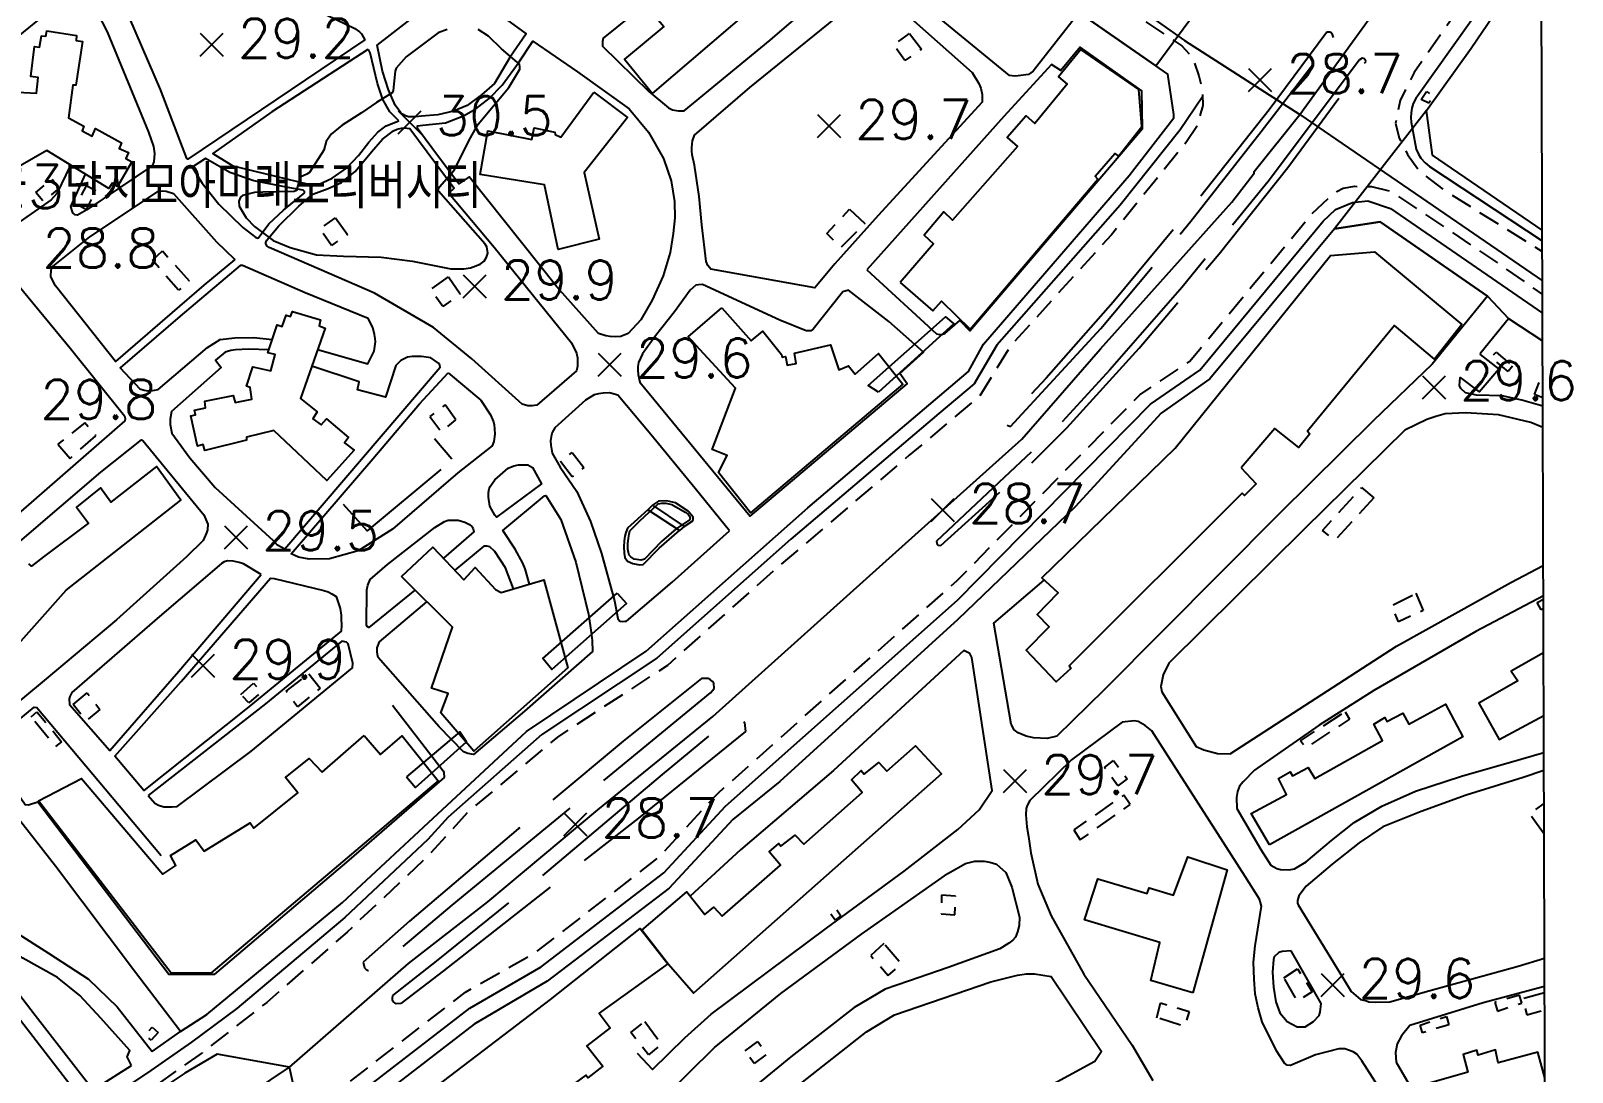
# Model space of a CAD drawing. Header units: millimetres. Extents: x 224638 to 227100, y 430787 to 433573.
# Drawn here: x 226534.5 to 226889.9, y 431576.5 to 431816.5 of the extents above; entities that cross this region are included whole.
import ezdxf

# ---------------------------------------------------------------- set-up
doc = ezdxf.new("R2010")
doc.units = ezdxf.units.MM
doc.linetypes.add('50M10', pattern=[60, 50, -10])
doc.linetypes.add('5M2P5', pattern=[7.5, 5, -2.5])
for name, color, linetype in [('A0013110', 1, 'Continuous'), ('A0013118', 1, 'Continuous'), ('A0023210', 7, 'Continuous'), ('A0033324', 1, '5M2P5'), ('A0033327', 32, 'Continuous'), ('A0053326', 32, 'Continuous'), ('B0014115', 7, 'Continuous'), ('B0014116', 7, '5M2P5'), ('B0024127', 7, 'Continuous'), ('C0052211', 1, 'Continuous'), ('C0076117', 7, 'Continuous'), ('C0523121', 1, '50M10'), ('E0052114', 5, 'Continuous'), ('F0017111', 30, 'Continuous'), ('F0027132', 7, 'Continuous'), ('F0027217', 7, 'Continuous'), ('F0047224', 7, 'Continuous'), ('H0017334', 7, 'Continuous'), ('H0049140', 7, 'Continuous')]:
    doc.layers.add(name, color=color, linetype=linetype)
doc.styles.add('HIST', font='romans.shx', dxfattribs={"bigfont": 'ngsw.shx'})
doc.styles.add('ngsw', font='romans.shx', dxfattribs={"bigfont": 'ngsw.shx'})

# ---------------------------------------------------------------- blocks, each defined once
blk = doc.blocks.new('F0027217')
at = {"layer": 'F0027217'}
for p, q in [((-2.652, 2.652), (2.652, -2.652)), ((-2.652, -2.652), (2.652, 2.652))]:
    blk.add_line(p, q, dxfattribs=at)

msp = doc.modelspace()

# ---------------------------------------------------------------- linework, layer by layer
at = {"layer": 'A0013110', "flags": 128}
for points in [[(226882.962, 431770.574), (226857.687, 431787.895), (226856.306, 431798.164), (226866.58, 431812.527), (226880.465, 431833.057), (226882.758, 431836.451)], [(226562.506, 431581.281), (226569.075, 431585.914), (226575.122, 431589.842), (226606.381, 431615.604), (226626.232, 431634.104), (226648.789, 431655.019), (226676.359, 431673.568), (226713.637, 431706.568), (226750.668, 431738.008), (226754.13, 431744.331), (226787.749, 431783.214), (226798.055, 431796.509), (226798.054, 431797.254), (226796.641, 431806.538), (226766.32, 431827.706)], [(226870.344, 431755.346), (226845.589, 431772.513), (226835.045, 431770.919), (226806.316, 431736.31), (226795.082, 431728.396), (226775.322, 431706.847), (226748.249, 431680.886), (226707.229, 431643.489), (226696.393, 431634.784), (226681.702, 431618.938), (226653.589, 431597.504), (226636.768, 431587.563), (226599.888, 431559.195)], [(226875.162, 431750.237), (226883.042, 431745.097)], [(226548.871, 431572.43), (226557.766, 431578.103)]]:
    msp.add_lwpolyline(points, dxfattribs=at)
at = {"layer": 'A0013118', "flags": 128}
for points in [[(226730.095, 431833.28), (226731.136, 431833.716), (226739.266, 431840.628), (226739.213, 431840.877), (226734.949, 431843.473), (226726.136, 431846.566), (226722.378, 431847.246), (226714.962, 431851.198), (226713.001, 431851.155), (226712.159, 431851.053), (226709.612, 431850.401), (226682.643, 431827.937), (226666.483, 431814.812), (226666.323, 431814.092), (226666.286, 431812.987), (226676.981, 431802.529), (226681.511, 431798.806), (226682.458, 431798.328), (226683.839, 431798.123), (226685.123, 431798.125), (226704.976, 431814.382), (226725.459, 431832.08), (226726.121, 431832.238)], [(226776.239, 431820.781), (226765.639, 431807.232), (226764.503, 431806.453), (226762.178, 431806.129), (226761.386, 431806.127), (226760.115, 431806.268), (226734.161, 431827.597), (226733.388, 431828.514), (226732.755, 431830.061), (226732.549, 431830.875), (226732.492, 431832.385), (226743.484, 431842.679)], [(226583.678, 431827.526), (226602.854, 431820.175), (226609.225, 431817.066), (226610.266, 431816.316), (226610.762, 431815.82), (226611.569, 431814.458), (226570.747, 431786.925), (226570.487, 431787.099), (226564.409, 431803.023), (226554.415, 431826.218), (226554.057, 431827.31), (226554.002, 431828.509), (226554.072, 431829.239), (226554.446, 431829.993), (226563.721, 431838.239), (226564.546, 431838.418), (226564.956, 431838.365), (226573.742, 431830.48)], [(226543.671, 431785.612), (226540.491, 431779.01), (226539.239, 431777.576), (226529.015, 431770.456), (226510.507, 431794.334), (226525.058, 431805.997), (226523.712, 431808.331), (226523.693, 431808.817), (226546.436, 431827.353), (226552.161, 431816.295), (226561.662, 431793.152), (226562.794, 431789.869), (226562.984, 431788.803), (226563.054, 431788.257), (226562.897, 431786.381), (226562.522, 431785.392), (226547.474, 431775.318), (226545.273, 431774.043), (226544.749, 431774.132), (226544.227, 431774.6), (226544.029, 431775.049), (226543.759, 431776.088), (226547.161, 431783.473)], [(226732.704, 431823.712), (226751.52, 431806.907), (226753.106, 431804.436), (226753.572, 431803.314), (226753.86, 431801.89), (226753.845, 431800.107), (226729.883, 431773.944), (226719.858, 431762.799), (226715.245, 431757.312), (226691.317, 431761.637), (226690.588, 431762.487), (226690.206, 431763.345), (226689.183, 431771.823), (226688.613, 431778.33), (226687.558, 431785.594), (226687.005, 431787.986), (226686.88, 431788.898), (226686.879, 431789.683), (226687.039, 431791.184), (226687.553, 431792.454), (226700.287, 431803.485), (226726.453, 431824.722)], [(226382.049, 431783.68), (226393.273, 431769.101), (226410.411, 431746.17), (226431.616, 431718.933), (226454.647, 431688.596), (226477.769, 431658.817), (226501.866, 431627.766), (226524.526, 431598.282), (226546.169, 431570.397), (226545.799, 431569.226)], [(226600.656, 431743.058), (226612.235, 431739.775), (226613.654, 431742.744), (226614.021, 431744.851), (226613.948, 431745.646), (226613.786, 431746.583), (226613.393, 431748.126), (226612.299, 431750.266), (226597.757, 431756.183), (226583.296, 431762.418), (226582.817, 431762.451), (226568.955, 431750.767), (226555.095, 431738.847), (226559.655, 431734.06), (226560.691, 431733.721), (226561.601, 431733.532), (226562.231, 431733.569), (226563.883, 431733.911), (226575.299, 431743.572), (226578.216, 431745.403), (226581.592, 431745.753), (226585.971, 431745.82), (226590.191, 431745.38)], [(226870.344, 431755.346), (226857.596, 431739.679), (226843.981, 431726.684), (226822.326, 431705.19), (226781.902, 431664.551), (226771.039, 431653.957), (226768.868, 431653.459), (226765.647, 431653.573), (226764.017, 431653.948), (226762.131, 431654.709), (226761.233, 431655.416), (226760.559, 431656.742), (226756.572, 431680.047), (226768.124, 431689.933)], [(226883.089, 431730.013), (226878.236, 431731.391), (226873.711, 431732.377), (226867.785, 431732.605), (226865.299, 431733.074), (226864.178, 431734.12), (226863.895, 431734.776), (226864.011, 431736.671), (226868.436, 431733.309), (226872.966, 431738.639), (226868.744, 431741.916), (226868.837, 431742.387), (226875.162, 431750.237)], [(226589.424, 431743.039), (226584.739, 431743.142), (226581.685, 431743.025), (226580.603, 431742.827), (226579.351, 431742.447), (226577.069, 431740.668), (226578.377, 431738.923), (226566.944, 431728.802), (226566.624, 431727.005), (226566.646, 431725.813), (226567.025, 431723.794), (226571.185, 431718.112), (226577.003, 431711.251), (226590.384, 431699.1), (226591.246, 431698.187), (226593.07, 431697.161), (226628.926, 431739.058), (226628.817, 431739.497), (226628.529, 431739.927), (226626.784, 431741.173), (226624.575, 431741.458), (226623.321, 431741.472), (226622.479, 431741.451), (226621.34, 431741.29), (226619.811, 431740.592), (226618.69, 431739.376), (226616.327, 431732.142), (226609.836, 431733.776), (226610.204, 431735.607), (226599.319, 431739.22)], [(226883.104, 431725.141), (226880.342, 431726.257), (226872.906, 431728.047), (226865.35, 431728.46), (226860.569, 431728.237), (226858.45, 431727.621), (226856.385, 431726.936), (226851.298, 431724.512), (226828.049, 431701.658), (226796.891, 431670.772), (226795.572, 431668.146), (226795.06, 431665.434), (226795.275, 431664.207), (226803.175, 431651.62), (226804.983, 431650.839), (226808.117, 431649.96), (226811.053, 431649.871), (226849.359, 431674.754), (226875.716, 431689.407), (226883.203, 431693.338)], [(226649.503, 431689.03), (226648.511, 431692.537), (226647.959, 431693.844), (226646.199, 431697.096), (226643.31, 431701.339), (226652.924, 431709.352), (226653.28, 431709.479), (226656.679, 431703.925), (226660.167, 431694.109), (226663.12, 431682.056), (226663.719, 431677.86), (226663.911, 431676.053), (226663.987, 431673.458), (226648.343, 431659.71), (226636.57, 431649.723), (226635.305, 431649.991), (226634.287, 431650.337), (226628.654, 431656.105), (226614.598, 431672.108), (226614.436, 431672.81), (226614.345, 431673.505), (226614.396, 431674.336), (226614.911, 431675.699), (226625.842, 431684.912)], [(226623.068, 431687.658), (226612.476, 431678.987), (226612.066, 431679.255), (226611.942, 431679.608), (226612.019, 431687.72), (226612.212, 431688.787), (226612.726, 431690.071), (226616.757, 431693.568), (226627.685, 431702.058), (226629.924, 431703.453), (226630.713, 431703.724), (226633.067, 431703.749), (226634.549, 431703.328), (226635.642, 431702.77), (226636.175, 431702.293), (226636.512, 431701.729), (226636.656, 431701.057), (226629.679, 431694.977)], [(226645.8, 431687.951), (226643.968, 431692.741), (226641.531, 431696.567), (226640.351, 431697.58), (226639.75, 431697.789), (226638.993, 431697.769), (226632.285, 431692.227)], [(226883.224, 431686.341), (226867.679, 431678.105), (226844.169, 431664.495), (226831.54, 431656.535), (226816.6, 431646.136), (226813.988, 431643.47), (226813.147, 431642.435), (226812.677, 431641.216), (226812.497, 431639.8), (226812.544, 431637.268), (226818.118, 431627.816), (226820.422, 431624.27), (226821.78, 431623.452), (226822.643, 431623.228), (226824.634, 431623.172), (226825.851, 431623.4), (226828.519, 431625.013), (226834.381, 431629.964), (226839.586, 431634.068), (226845.945, 431637.83), (226853.769, 431641.274), (226864.334, 431644.731), (226877.989, 431648.648), (226883.337, 431650.229)], [(226557.766, 431578.103), (226556.708, 431580.048), (226557.326, 431581.51), (226550.688, 431588.945), (226545.82, 431594.207), (226540.683, 431598.331), (226532.706, 431602.77), (226527.32, 431606.779), (226523.168, 431610.447), (226520.049, 431614.526), (226516.573, 431619.6), (226509.941, 431631.54), (226504.185, 431643.117), (226500.307, 431652.501), (226497.158, 431662.818), (226496.488, 431664.946), (226486.472, 431678.591), (226474.099, 431668.968), (226505.085, 431629.317), (226535.542, 431589.667), (226548.871, 431572.43)], [(226674.312, 431580.901), (226677.839, 431577.144), (226685.324, 431584.474), (226691.37, 431589.935), (226717.97, 431609.731), (226735.835, 431622.84), (226748.261, 431632.465), (226753.192, 431636.989), (226756.185, 431641.445), (226751.439, 431672.104), (226751.022, 431672.99), (226749.584, 431673.734), (226719.542, 431646.039), (226698.151, 431627.813), (226686.534, 431617.09)], [(226617.884, 431661.112), (226629.567, 431646.002), (226629.709, 431645.578), (226629.783, 431644.465), (226607.817, 431625.414), (226576.777, 431599.061), (226566.332, 431599.08), (226536.176, 431638.737), (226533.98, 431638.095), (226533.192, 431638.129), (226524.252, 431651.104), (226524.61, 431651.886), (226535.337, 431660.668), (226535.923, 431660.597), (226564.576, 431626.436)], [(226850.483, 431564.863), (226841.39, 431579.137), (226840.189, 431580.702), (226839.358, 431581.243), (226837.433, 431581.879), (226836.048, 431581.938), (226830.663, 431580.492), (226824.9, 431578.057), (226824.141, 431578.181), (226823.545, 431578.591), (226821.704, 431581.422), (226818.417, 431588.146), (226817.457, 431591.359), (226816.766, 431594.575), (226816.55, 431597.981), (226816.434, 431601.889), (226816.789, 431605.681), (226818.26, 431614.761), (226818.03, 431615.65), (226817.802, 431616.406), (226814.499, 431621.634), (226792.998, 431655.206), (226791.461, 431656.401), (226789.847, 431657.346), (226788.95, 431657.507), (226786.147, 431657.186), (226774.42, 431648.551), (226764.806, 431639.152), (226764.21, 431637.974), (226763.983, 431637.312), (226763.908, 431635.817), (226764.165, 431633.057), (226764.543, 431630.88), (226765.065, 431627.066), (226766.703, 431619.843), (226769.741, 431612.602), (226777.317, 431599.115), (226788.426, 431582.73), (226793.201, 431574.617)], [(226569.075, 431585.914), (226558.413, 431599.846), (226540.191, 431624.034), (226520.036, 431649.733)], [(226883.35, 431646.035), (226878.581, 431644.444), (226865.412, 431640.346), (226855.027, 431636.614), (226846.175, 431633.087), (226840.749, 431629.421), (226834.525, 431624.449), (226828.563, 431619.377), (226826.815, 431617.146), (226826.532, 431616.106), (226826.563, 431615.492), (226826.697, 431615.092), (226837.137, 431598.035), (226838.943, 431595.116), (226841.081, 431593.296), (226842.411, 431592.969), (226843.003, 431592.742), (226844.47, 431592.654), (226847.829, 431592.781), (226856.852, 431595.253), (226877.399, 431600.997), (226883.484, 431602.809)], [(226680.081, 431570.319), (226692.145, 431582.204), (226707.441, 431594.643), (226726.018, 431608.332), (226745.919, 431622.3), (226750.005, 431624.617), (226752.131, 431625.169), (226754.273, 431625.157), (226755.579, 431624.935), (226757.135, 431624.485), (226759.28, 431622.569), (226760.705, 431619.205), (226762.488, 431612.288), (226762.37, 431610.3), (226762.025, 431608.848), (226761.534, 431607.668), (226760.888, 431606.96), (226760.015, 431606.236), (226757.909, 431604.939), (226745.992, 431600.672), (226736.896, 431597.535), (226731.494, 431595.684), (226724.369, 431591.428), (226709.723, 431580.078), (226695.236, 431568.15)], [(226530.803, 431608.928), (226538.591, 431603.976), (226547.822, 431597.983), (226554.471, 431591.627), (226562.506, 431581.281)], [(226711.343, 431573.365), (226727.192, 431585.834), (226733.638, 431589.73), (226755.853, 431597.381), (226761.99, 431598.872), (226764.088, 431599.165), (226765.887, 431599.191), (226769.717, 431598.582), (226781.331, 431581.279), (226779.815, 431578.987), (226767.668, 431572.382)], [(226883.505, 431596.313), (226869.332, 431592.508), (226852.415, 431587.313), (226850.521, 431584.873), (226849.511, 431583.038), (226849.143, 431581.077), (226849.293, 431578.836), (226854.216, 431570.411), (226859.218, 431561.196), (226860.486, 431560.474), (226862.778, 431560.288), (226864.459, 431560.362), (226883.601, 431565.308)]]:
    msp.add_lwpolyline(points, dxfattribs=at)
for points in [[(226641.456, 431804.368), (226638.4, 431801.79), (226635.113, 431799.366), (226631.939, 431798.05), (226628.372, 431797.177), (226624.628, 431796.848), (226623.255, 431796.704), (226622.561, 431796.703), (226621.63, 431796.719), (226620.869, 431796.967), (226620.228, 431797.322), (226619.854, 431797.658), (226618.533, 431799.424), (226616.98, 431802.926), (226615.605, 431807.256), (226614.37, 431813.263), (226632.16, 431827.028), (226632.876, 431827.171), (226633.43, 431827.029), (226648.706, 431815.872), (226644.976, 431810.405)], [(226672.507, 431798.585), (226676.911, 431793.153), (226680.409, 431787.134), (226682.177, 431782.002), (226682.923, 431777.233), (226682.983, 431773.405), (226682.594, 431769.849), (226681.9, 431765.424), (226680.273, 431760.086), (226677.798, 431754.464), (226675.129, 431749.9), (226672.207, 431746.814), (226670.546, 431746.095), (226669.285, 431746.004), (226668.115, 431746.071), (226667.112, 431746.264), (226665.402, 431746.742), (226655.807, 431757.547), (226635.562, 431782.85), (226633.235, 431781.238), (226628.78, 431787.224), (226623.708, 431794.034), (226623.672, 431794.39), (226623.707, 431794.678), (226624.894, 431794.806), (226630.143, 431795.355), (226634.26, 431796.964), (226637.122, 431798.589), (226640.161, 431800.935), (226643.171, 431804.028), (226647.078, 431809.424), (226650.269, 431814.156), (226660.555, 431807.087)], [(226619.349, 431795.804), (226617.305, 431797.881), (226615.707, 431800.745), (226614.475, 431804.385), (226612.751, 431811.431), (226612.463, 431812.074), (226612.212, 431812.27), (226590.129, 431797.844), (226576.499, 431788.272), (226581.111, 431785.428), (226590.929, 431783.056), (226598.528, 431781.211), (226599.844, 431781.053), (226600.882, 431781.126), (226603.983, 431782.577), (226607.294, 431784.862), (226610.108, 431787.795), (226612.461, 431790.879), (226614.559, 431793.195), (226616.439, 431794.628)], [(226727.223, 431761.438), (226743.352, 431746.699), (226744.037, 431746.563), (226744.503, 431746.564), (226745.214, 431746.758), (226748.722, 431749.78), (226751.017, 431747.403), (226790.815, 431794.021), (226790.689, 431802.735), (226776.456, 431812.763), (226771.965, 431807.393), (226769.862, 431808.804), (226758.866, 431796.768)], [(226613.758, 431756.108), (226603.348, 431760.595), (226589.491, 431766.6), (226589.029, 431766.917), (226588.709, 431767.467), (226588.744, 431767.783), (226588.904, 431768.283), (226591.701, 431771.563), (226596.326, 431776.132), (226599.549, 431778.879), (226603.113, 431780.176), (226606.118, 431781.569), (226609.269, 431784.121), (226613.093, 431788.622), (226615.627, 431791.534), (226618.163, 431793.501), (226618.958, 431793.873), (226619.99, 431794.124), (226620.706, 431794.161), (226621.895, 431794.019), (226632.097, 431780.274), (226630.859, 431779.088), (226641.311, 431766.64), (226659.143, 431744.632), (226660.329, 431742.212), (226660.525, 431741.166), (226660.563, 431740.072), (226660.565, 431739.289), (226660.3, 431738.175), (226651.17, 431730.229), (226650.094, 431730.102), (226649.103, 431730.082), (226647.783, 431730.493), (226636.201, 431740.953), (226627.374, 431748.184)], [(226585.952, 431781.998), (226580.38, 431783.884), (226574.83, 431787.123), (226571.747, 431785.112), (226574.048, 431781.415), (226577.871, 431776.621), (226583.372, 431771.18), (226586.392, 431768.888), (226586.978, 431768.749), (226589.388, 431772.036), (226592.788, 431775.23), (226597.386, 431778.946), (226597.634, 431779.195), (226597.616, 431779.534), (226597.339, 431779.823), (226594.217, 431780.375)], [(226567.099, 431751.612), (226554.089, 431740.334), (226540.244, 431757.74), (226539.143, 431759.86), (226539.142, 431760.347), (226539.194, 431760.974), (226539.265, 431761.996), (226548.138, 431769.053), (226563.938, 431779.572), (226564.926, 431779.644), (226565.757, 431779.61), (226567.392, 431779.073), (226577.365, 431767.909), (226581.41, 431764.022), (226581.483, 431763.757), (226574.439, 431757.939)], [(226510.404, 431686.835), (226504.072, 431681.892), (226503.371, 431681.944), (226502.773, 431682.214), (226496.513, 431691.86), (226502.374, 431705.658), (226484.867, 431728.027), (226498.541, 431738.817), (226524.44, 431759.266), (226526.76, 431759.739), (226527.941, 431759.777), (226530.337, 431759.548), (226543.688, 431743.336), (226556.165, 431727.777), (226556.256, 431727.185), (226556.241, 431726.689), (226523.148, 431697.897)], [(226686.539, 431756.762), (226682.953, 431751.779), (226678.569, 431746.28), (226675.519, 431742.1), (226674.59, 431740.085), (226674.484, 431739.201), (226674.451, 431738.348), (226674.507, 431737.298), (226674.96, 431735.554), (226700.366, 431704.692), (226736.592, 431735.152), (226734.875, 431737.558), (226740.292, 431742.491), (226732.296, 431749.547), (226723.024, 431756.734), (226721.744, 431756.363), (226714.854, 431747.749), (226714.359, 431747.43), (226713.844, 431747.393), (226713.261, 431747.426), (226707.205, 431749.86), (226689.346, 431758.037), (226688.474, 431758.033), (226687.801, 431757.924)], [(226630.769, 431737.679), (226638.256, 431731.39), (226640.53, 431728.027), (226641.171, 431726.423), (226641.352, 431725.744), (226641.444, 431724.818), (226641.482, 431723.607), (226641.306, 431721.924), (226640.915, 431720.863), (226632.993, 431714.631), (226617.874, 431701.711), (226610.03, 431696.725), (226603.379, 431694.844), (226598.712, 431694.802), (226596.235, 431695.221), (226594.53, 431696.017), (226613.368, 431717.879), (226624.17, 431730.582)], [(226695.629, 431701.323), (226687.718, 431711.028), (226677.458, 431723.487), (226669.819, 431732.579), (226667.911, 431733.079), (226666.466, 431733.04), (226665.4, 431732.897), (226664.366, 431732.645), (226662.398, 431731.441), (226655.297, 431725.072), (226654.71, 431723.944), (226654.487, 431723.064), (226654.363, 431722.031), (226654.382, 431721.05), (226654.724, 431719.174), (226656.534, 431716), (226660.394, 431710.329), (226663.559, 431703.468), (226666.086, 431696.092), (226669.057, 431685.173), (226669.87, 431681.083), (226670.21, 431680.534), (226670.408, 431680.444), (226670.857, 431680.428), (226671.459, 431680.447), (226671.819, 431680.465), (226682.381, 431689.43)], [(226528.534, 431659.254), (226521.499, 431653.781), (226520.979, 431653.87), (226506.065, 431674.906), (226506.013, 431675.572), (226523.408, 431691.562), (226550.709, 431714.841), (226560.033, 431722.251), (226560.358, 431722.09), (226574.439, 431704.963), (226575.343, 431702.835), (226575.273, 431701.558), (226575.043, 431700.811), (226574.23, 431699.065), (226570.415, 431695.334), (226554.256, 431680.823), (226537.571, 431666.787)], [(226640.311, 431706.99), (226640.003, 431709.063), (226640.07, 431710.109), (226640.226, 431710.973), (226640.439, 431711.51), (226641.53, 431713.076), (226644.605, 431715.723), (226645.863, 431716.259), (226646.978, 431716.492), (226649.147, 431716.516), (226650.162, 431715.912), (226652.247, 431712.16), (226641.864, 431704.483), (226641.512, 431704.903)], [(226587.635, 431691.27), (226583.549, 431693.695), (226582.555, 431693.965), (226581.166, 431694.301), (226579.909, 431694.351), (226579.142, 431694.137), (226578.514, 431693.759), (226564.23, 431681.574), (226543.951, 431664.02), (226543.561, 431663.129), (226543.384, 431662.596), (226543.457, 431661.308), (226552.741, 431650.707), (226568.671, 431668.92)], [(226569.214, 431666.536), (226589.796, 431690.397), (226590.595, 431690.345), (226602.083, 431687.557), (226603.117, 431687.202), (226603.916, 431686.815), (226604.889, 431686.197), (226605.861, 431683.361), (226606.042, 431681.865), (226606.097, 431681.003), (226606.135, 431679.578), (226606.084, 431678.194), (226584.433, 431660.415), (226560.558, 431641.441), (226553.932, 431649.359)], [(226561.615, 431640.33), (226563.112, 431638.514), (226563.998, 431638.108), (226565.17, 431637.708), (226566.095, 431637.709), (226567.106, 431637.676), (226568.264, 431637.732), (226585.256, 431650.458), (226608.718, 431669.741), (226608.733, 431670.825), (226607.697, 431675.27), (226607.268, 431675.628), (226606.195, 431675.857), (226588.61, 431661.409)], [(226825.067, 431604.466), (226823.043, 431604.344), (226822.271, 431604.108), (226821.184, 431603.135), (226820.974, 431602.522), (226820.791, 431599.562), (226821.009, 431596.143), (226821.513, 431592.747), (226822.465, 431590.178), (226824.155, 431588.234), (226826.477, 431586.961), (226828.282, 431586.989), (226830.256, 431588.198), (226831.52, 431589.61), (226831.731, 431590.363), (226831.963, 431592.324)]]:
    msp.add_lwpolyline(points, close=True, dxfattribs=at)
at = {"layer": 'A0023210', "flags": 128}
for points in [[(226520.102, 432009.498), (226546.186, 431989.617), (226548.733, 431987.839), (226579.947, 431966.351), (226627.334, 431933.881), (226671.38, 431903.907), (226696.495, 431886.558), (226750.979, 431849.039), (226768.863, 431836.599), (226778.905, 431829.614), (226800.495, 431814.323), (226827.054, 431797.275), (226857.781, 431776.227), (226882.999, 431758.951)], [(226580.594, 431568.543), (226594.147, 431577.672), (226621.575, 431601.583), (226639.911, 431615.804), (226665.246, 431636.978), (226691.794, 431658.528), (226730.943, 431693.727), (226762.995, 431722.427), (226781.13, 431743.253), (226811.397, 431777.066), (226816.55, 431783.714), (226816.55, 431784.086), (226827.054, 431797.275), (226847.482, 431825.552), (226866.527, 431850.633), (226882.632, 431876.751)], [(226408.442, 431472.496), (226423.102, 431465.85), (226521.452, 431518.446), (226569.684, 431546.014), (226596.716, 431566.148), (226594.147, 431577.672), (226577.486, 431580.703), (226570.029, 431576.3), (226549.773, 431562.796), (226490.269, 431529.395), (226412.7, 431487.169), (226411.313, 431486.453), (226408.442, 431472.496)]]:
    msp.add_lwpolyline(points, dxfattribs=at)
at = {"layer": 'A0033324', "flags": 128}
for points in [[(226708.465, 431862.061), (226711.778, 431864.411), (226714.158, 431865.204), (226714.704, 431865.205), (226716.557, 431865.188), (226727.019, 431858.997), (226738.196, 431854.62), (226761.607, 431838.725), (226799.863, 431813.056), (226802.464, 431810.221), (226803.78, 431806.193), (226804.646, 431802.71), (226804.693, 431799.297), (226803.366, 431794.52), (226800.945, 431790.955), (226783.639, 431769.536), (226760.376, 431743.89), (226753.317, 431732.427), (226737.052, 431718.717), (226705.802, 431692.141), (226681.275, 431670.274), (226655.929, 431653.761), (226635.279, 431636.477), (226625.861, 431626.136), (226607.448, 431608.811), (226588.962, 431592.625), (226573.997, 431581.01), (226555.336, 431567.838), (226542.253, 431560.212), (226492.536, 431532.274), (226453.882, 431511.502), (226409.595, 431488.037), (226378.082, 431471.291), (226364.994, 431467.809), (226341.472, 431455.247), (226330.279, 431449.693), (226327.285, 431449.065), (226324.252, 431448.897), (226319.694, 431449.332), (226315.172, 431451.44), (226314.718, 431451.758), (226310.982, 431456.705), (226302.497, 431471.886), (226293.723, 431488.298), (226291.119, 431492.471), (226285.464, 431498.045), (226283.309, 431501.775), (226278.21, 431511.414), (226265.088, 431536.07), (226254.308, 431558.548), (226246.861, 431575.01), (226243.59, 431581.792), (226242.515, 431586.371), (226242.395, 431589.782), (226242.225, 431595.608), (226242.749, 431601.89), (226243.831, 431606.188), (226246.471, 431612.47), (226249.884, 431618.167), (226256.081, 431625.485), (226266.743, 431636.405), (226276.618, 431647.25), (226288.059, 431660.352), (226297.653, 431672.445), (226309.381, 431687.471), (226325.049, 431709.834), (226337.623, 431728.15), (226342.365, 431735.108), (226343.369, 431736.607), (226344.424, 431737.638), (226354.465, 431747.879), (226369.797, 431769.535), (226370.616, 431771.44), (226372.648, 431776.599), (226375.954, 431784.158), (226383.688, 431795.249), (226396.886, 431814.267), (226408.662, 431830.385), (226426.884, 431857.252), (226441.922, 431878.827), (226452.157, 431888.974), (226469.573, 431915.705), (226483.639, 431935.12), (226494.631, 431950.291), (226498.291, 431961.747), (226499.394, 431963.543), (226513.826, 431986.386), (226515.517, 431988.365), (226517.536, 431990.009), (226520.115, 431991.394), (226522.601, 431992.168), (226525.186, 431992.484), (226527.462, 431992.378), (226529.694, 431991.916), (226535.249, 431990.271), (226542.512, 431986.543), (226549.719, 431982.245), (226587.946, 431957.225), (226625.763, 431931.879), (226663.328, 431905.932), (226680.489, 431894.739), (226690.267, 431883.305), (226699.639, 431877.059), (226700.187, 431875.758), (226700.491, 431874.277), (226700.297, 431871.031), (226699.568, 431867.953)], [(226882.704, 431853.811), (226879.179, 431843.624), (226853.406, 431806.947), (226850.175, 431800.488), (226849.133, 431795.266), (226850, 431791.81), (226851.933, 431788.029), (226854.814, 431784.031), (226860.741, 431779.54), (226882.978, 431765.706)], [(226388.295, 431343.88), (226381.942, 431340.405), (226380.305, 431339.763), (226378.475, 431339.344), (226378.001, 431339.326), (226376.376, 431339.264), (226374.694, 431339.506), (226373.083, 431340.013), (226372, 431340.526), (226369.797, 431342.025), (226358.353, 431363.706), (226357.73, 431365.477), (226355, 431376.483), (226341.791, 431401.575), (226341.042, 431403.311), (226340.499, 431405.12), (226340.197, 431406.986), (226340.115, 431408.873), (226340.253, 431410.756), (226340.61, 431412.61), (226341.18, 431414.41), (226341.956, 431416.131), (226342.927, 431417.751), (226344.085, 431419.244), (226345.437, 431420.565), (226346.901, 431421.755), (226348.504, 431422.756), (226358.608, 431427.697), (226399.914, 431449.832), (226407.284, 431457.338), (226469.277, 431489.28), (226521.672, 431517.88), (226561.443, 431541.022), (226592.195, 431562.097), (226634.713, 431594.965), (226650.785, 431604.042), (226679.193, 431625.936), (226692.991, 431640.871), (226748.044, 431689.798), (226790.184, 431732.644), (226801.667, 431740.32), (226829.879, 431774.405), (226834.3, 431778.53), (226835.594, 431779.478), (226837.101, 431780.274), (226839.781, 431780.701), (226843.579, 431780.637), (226847.99, 431779.591), (226872.856, 431762.918), (226883.008, 431755.782)]]:
    msp.add_lwpolyline(points, dxfattribs=at)
at = {"layer": 'A0033327', "flags": 128}
for points in [[(226882.738, 431842.659), (226871.341, 431825.627), (226853.805, 431800.934), (226853.237, 431799.787), (226852.901, 431798.742), (226852.711, 431797.662), (226852.671, 431796.565), (226852.781, 431795.473), (226853.918, 431789.3), (226854.428, 431788.126), (226855.009, 431787.195), (226855.972, 431786.094), (226856.967, 431785.289), (226882.97, 431768.14)], [(226804.665, 431801.337), (226799.5, 431793.732), (226785.694, 431776.375), (226757.253, 431744.11), (226751.993, 431735.217), (226743.86, 431728.362), (226709.72, 431699.354), (226678.817, 431671.921), (226652.359, 431654.39), (226630.756, 431635.29), (226626.047, 431630.12), (226606.915, 431612.207), (226582.042, 431591.233), (226571.536, 431583.462), (226562.222, 431576.889), (226543.335, 431564.335)], [(226597.368, 431561.669), (226635.741, 431591.264), (226652.187, 431600.773), (226680.448, 431622.437), (226694.692, 431637.827), (226748.147, 431685.342), (226792.633, 431730.52), (226803.992, 431738.315), (226832.462, 431772.662), (226835.324, 431775.332), (226839.191, 431776.939), (226842.722, 431777.344), (226847.961, 431775.608), (226883.022, 431751.495)]]:
    msp.add_lwpolyline(points, dxfattribs=at)
at = {"layer": 'A0053326', "flags": 128}
for points in [[(226766.32, 431827.706), (226793.9, 431808.451), (226804.11, 431822.281)], [(226882.962, 431770.574), (226857.687, 431787.895), (226856.306, 431798.164), (226835.045, 431770.919), (226845.589, 431772.513), (226870.344, 431755.346), (226875.162, 431750.237), (226883.042, 431745.097)]]:
    msp.add_lwpolyline(points, dxfattribs=at)
at = {"layer": 'B0014115', "flags": 128}
for points in [[(226677.862, 431802.113), (226723.854, 431841.535), (226718.047, 431848.826), (226708.509, 431841.13), (226706.606, 431843.43), (226701.102, 431838.837), (226703.201, 431836.723), (226686.016, 431821.921), (226684.034, 431824.56), (226678.447, 431819.931), (226680.495, 431817.511), (226671.393, 431809.992)], [(226734.953, 431758.533), (226742.489, 431752.008), (226744.453, 431754.234), (226751.056, 431747.742), (226780.525, 431782.336), (226779.876, 431783.042), (226784.423, 431788.279), (226785.264, 431787.635), (226790.652, 431794.518), (226789.962, 431803.02), (226776.573, 431812.255), (226771.417, 431805.962), (226773.428, 431804.239), (226766.004, 431795.188), (226763.98, 431796.984), (226759.582, 431791.96), (226762.002, 431789.884), (226746.983, 431772.883), (226744.973, 431774.811), (226740.453, 431769.46), (226742.652, 431767.439)], [(226664.298, 431802.416), (226672.093, 431796.59), (226662.071, 431783.892), (226665.526, 431768.531), (226656.079, 431766.16), (226652.929, 431781.054), (226638.09, 431783.43), (226639.86, 431793.512), (226650.069, 431791.508), (226650.56, 431794.15), (226655.326, 431793.205), (226655.446, 431792.634), (226656.698, 431792.026)], [(226813.543, 431715.815), (226817.047, 431712.154), (226814.287, 431709.423), (226813.8, 431709.985), (226773.878, 431670.198), (226774.263, 431669.545), (226770.897, 431666.526), (226764.01, 431673.807), (226769.318, 431679.189), (226766.511, 431682.046), (226771.329, 431686.995), (226767.579, 431690.432), (226798.35, 431720.381), (226834.124, 431764.773), (226844.27, 431765.574), (226864.43, 431748.86), (226858.151, 431740.896), (226848.888, 431748.612), (226828.856, 431724.306), (226829.373, 431723.674), (226826.839, 431720.536), (226821.285, 431724.87)], [(226601.348, 431749.941), (226600.987, 431748.51), (226602.387, 431748.032), (226596.73, 431731.785), (226600.513, 431728.707), (226599.514, 431727.102), (226601.467, 431725.724), (226602.694, 431727.082), (226607.803, 431722.787), (226606.844, 431721.594), (226609.054, 431719.91), (226602.767, 431712.911), (226590.585, 431724.445), (226584.241, 431722.898), (226584.242, 431722.171), (226574.612, 431719.801), (226574.298, 431721.174), (226572.965, 431720.799), (226571.425, 431727.825), (226572.493, 431728.057), (226572.303, 431729.081), (226574.769, 431729.67), (226574.663, 431731.165), (226581.217, 431732.491), (226581.635, 431730.866), (226585.486, 431731.648), (226585.127, 431734.313), (226584.228, 431734.667), (226585.696, 431739.1), (226589.89, 431738.192), (226590.865, 431741.928), (226589.196, 431742.343), (226591.306, 431748.789), (226592.494, 431748.378), (226593.39, 431750.998), (226594.388, 431750.674), (226594.821, 431751.856)], [(226693.832, 431752.683), (226700.579, 431745.084), (226703.308, 431747.343), (226707.572, 431741.939), (226707.771, 431741.32), (226708.493, 431741.487), (226708.89, 431739.463), (226710.968, 431739.89), (226710.598, 431742.284), (226718.873, 431744.158), (226720.771, 431738.415), (226723.044, 431739.29), (226724.531, 431737.39), (226729.953, 431742.146), (226735.596, 431735.119), (226700.42, 431705.433), (226693.076, 431714.774), (226695.036, 431718.657), (226691.596, 431720.059), (226696.961, 431734.16), (226686.09, 431746.003)], [(226619.947, 431690.75), (226627.233, 431697.559), (226634.374, 431690.022), (226636.956, 431692.812), (226641.69, 431687.762), (226642.931, 431687.116), (226652.792, 431689.989), (226658.32, 431669.696), (226636.676, 431650.497), (226629.056, 431659.384), (226630.735, 431663.802), (226626.933, 431665.06), (226631.75, 431679.06)], [(226820.054, 431628.897), (226815.866, 431636.13), (226823.976, 431640.545), (226822.151, 431644.202), (226824.873, 431645.763), (226825.403, 431644.811), (226828.978, 431646.74), (226830.554, 431644.236), (226846.118, 431653.002), (226844.165, 431656.725), (226846.636, 431658.272), (226847.115, 431657.368), (226850.846, 431659.295), (226852.209, 431656.764), (226860.669, 431661.345), (226864.647, 431653.799)], [(226611.36, 431654.121), (226615.17, 431649.734), (226620.173, 431654.023), (226628.418, 431643.698), (226576.058, 431599.384), (226566.857, 431599.367), (226536.328, 431639.081), (226546.199, 431644.22), (226564.946, 431622.133), (226567.938, 431624.187), (226566.697, 431626.461), (226572.573, 431630.045), (226574.459, 431627.463), (226585.09, 431633.962), (226585.933, 431632.756), (226596.067, 431640.928), (226593.215, 431644.418), (226598.665, 431648.838), (226601.663, 431645.67)], [(226681.501, 431601.383), (226675.42, 431609.23), (226685.745, 431618.067), (226689.933, 431612.88), (226691.965, 431614.541), (226693.893, 431612.506), (226707.34, 431624.224), (226704.72, 431627.341), (226706.974, 431629.212), (226707.461, 431628.589), (226710.733, 431631.189), (226712.724, 431629.085), (226726.209, 431641), (226723.732, 431643.894), (226725.931, 431646.044), (226726.672, 431645.245), (226729.996, 431647.877), (226731.869, 431645.898), (226738.479, 431651.771), (226744.485, 431645.313), (226687.326, 431594.761)], [(226802.379, 431594.823), (226792.704, 431597.654), (226794.768, 431606.399), (226777.457, 431611.655), (226780.481, 431621.126), (226791.862, 431617.727), (226792.312, 431619.053), (226797.99, 431617.357), (226801.231, 431626.13), (226810.358, 431623.133)], [(226627.746, 431521.395), (226603.241, 431554.366), (226654.316, 431593.303), (226674.994, 431609.628), (226681.352, 431601.487), (226665.538, 431590.148), (226668.126, 431586.772), (226662.69, 431582.584), (226666.424, 431577.929), (226662.977, 431575.245), (226662.477, 431575.86), (226651.471, 431567.787), (226651.946, 431566.96), (226646.266, 431562.388), (226645.821, 431562.785), (226634.271, 431554.902), (226634.724, 431554.216), (226628.791, 431549.744), (226626.867, 431548.339), (226639.723, 431530.773)]]:
    msp.add_lwpolyline(points, close=True, dxfattribs=at)
for points in [[(226531.47, 431802.427), (226535.878, 431802.151), (226536.205, 431805.766), (226534.537, 431806.026), (226535.379, 431812.951), (226536.514, 431812.741), (226536.984, 431815.386), (226538.009, 431815.293), (226538.241, 431816.509), (226545.054, 431815.425), (226544.965, 431814.327), (226546.461, 431814.093), (226544.928, 431803.982), (226544.248, 431803.98), (226543.212, 431796.513), (226546.783, 431794.567), (226546.333, 431793.498), (226548.66, 431792.294), (226549.443, 431794.007), (226555.462, 431790.721), (226554.869, 431789.436), (226557.036, 431788.468), (226556.453, 431787.086), (226557.81, 431786.376), (226554.499, 431780.646), (226553.279, 431781.405), (226552.501, 431780.2), (226538.237, 431788.943), (226523.859, 431780.707)], [(226521.285, 431663.636), (226542.674, 431687.635), (226569.119, 431708.329), (226563.527, 431716.132), (226553.002, 431707.915), (226550.578, 431711.229), (226545.056, 431706.757), (226547.844, 431703.086), (226537.454, 431695.303), (226534.668, 431693.156), (226534.111, 431693.657)], [(226883.265, 431673.196), (226875.802, 431668.958), (226877.305, 431666.699), (226868.355, 431661.585), (226873.058, 431653.189), (226883.31, 431658.763)], [(226883.57, 431575.256), (226881.915, 431581.178), (226872.766, 431578.683), (226872.165, 431581.662), (226868.169, 431580.416), (226867.911, 431581.574), (226864.763, 431580.621), (226865.84, 431576.524), (226857.009, 431574.03), (226859.167, 431565.855), (226883.578, 431572.759)]]:
    msp.add_lwpolyline(points, dxfattribs=at)
at = {"layer": 'B0014116', "flags": 128}
for points in [[(226737.121, 431815.944), (226739.87, 431812.32), (226736.004, 431809.684), (226733.457, 431813.304)], [(226856.8, 431799.851), (226855.052, 431800.691), (226856.275, 431802.544), (226857.971, 431801.517)], [(226539.444, 431782.358), (226541.034, 431780.255), (226537.413, 431777.216), (226535.722, 431779.276)], [(226549.539, 431779.629), (226547.301, 431780.836), (226545.094, 431776.614), (226547.383, 431775.357)], [(226723.296, 431775.409), (226726.782, 431772.115), (226721.311, 431766.607), (226718.032, 431769.817)], [(226604.795, 431773.452), (226607.512, 431769.591), (226603.834, 431767.078), (226601.191, 431770.936)], [(226562.563, 431763.695), (226564.877, 431765.796), (226571.065, 431758.927), (226568.598, 431756.744)], [(226630.787, 431759.817), (226633.523, 431755.898), (226629.484, 431752.967), (226626.719, 431756.859)], [(226876.107, 431739.272), (226875.075, 431738.002), (226871.187, 431741.312), (226872.336, 431742.504)], [(226632.504, 431726.885), (226630.052, 431730.323), (226626.529, 431727.673), (226629.163, 431724.131)], [(226540.787, 431721.302), (226543.567, 431718.008), (226549.554, 431723.231), (226546.966, 431726.207)], [(226659.308, 431719.376), (226662.003, 431715.861), (226659.351, 431713.709), (226656.618, 431717.298)], [(226844.1, 431708.894), (226835.142, 431699.13), (226832.276, 431701.406), (226841.313, 431711.301)], [(226853.814, 431686.897), (226855.512, 431682.937), (226849.86, 431680.341), (226848.203, 431684.064)], [(226598.595, 431668.326), (226601.218, 431665.028), (226595.986, 431660.756), (226593.379, 431664.31)], [(226582.976, 431663.614), (226585.851, 431666.227), (226587.677, 431664.19), (226584.773, 431661.62)], [(226544.297, 431661.295), (226547.516, 431663.963), (226550.449, 431660.138), (226547.261, 431657.535)], [(226534.58, 431658.448), (226535.948, 431659.605), (226541.612, 431652.7), (226540.187, 431651.597)], [(226837.534, 431659.584), (226838.539, 431657.898), (226828.378, 431651.224), (226827.247, 431652.93)], [(226787.297, 431644.103), (226785.09, 431642.555), (226782.018, 431646.753), (226784.144, 431648.376)], [(226774.972, 431632.355), (226776.473, 431630.1), (226787.988, 431638.197), (226786.506, 431640.41)], [(226747.709, 431617.066), (226744.499, 431617.357), (226744.37, 431613.015), (226747.559, 431612.805)], [(226720.368, 431613.96), (226721.236, 431612.542), (226719.937, 431611.551), (226718.881, 431613.029)], [(226731.168, 431606.216), (226728.156, 431603.435), (226732.178, 431598.785), (226735.194, 431601.499)], [(226823.411, 431598.3), (226826.579, 431600.325), (226829.957, 431595.035), (226826.513, 431592.866)], [(226878.229, 431592.462), (226877.743, 431594.299), (226872.017, 431592.636), (226872.647, 431590.624)], [(226794.087, 431589.094), (226794.99, 431592.508), (226801.542, 431590.551), (226800.467, 431587.042)], [(226562.492, 431586.905), (226563.863, 431585.681), (226562.297, 431583.876), (226560.904, 431585.048)], [(226676.1, 431588.214), (226679.874, 431583.031), (226676.894, 431580.529), (226672.89, 431585.665)], [(226860.852, 431589.338), (226861.405, 431587.445), (226855.377, 431585.622), (226854.813, 431587.4)], [(226699.193, 431581.419), (226702.12, 431583.609), (226704.195, 431580.664), (226701.277, 431578.556)]]:
    msp.add_lwpolyline(points, close=True, dxfattribs=at)
for points in [[(226883.083, 431731.942), (226881.205, 431732.736), (226882.602, 431736.383), (226883.069, 431736.202)], [(226883.234, 431683.397), (226882.679, 431683.103), (226881.78, 431684.779), (226883.227, 431685.564)], [(226883.395, 431631.394), (226880.063, 431636.057), (226883.373, 431638.458)], [(226883.509, 431594.837), (226878.453, 431593.407), (226879.441, 431589.728), (226883.521, 431590.894)]]:
    msp.add_lwpolyline(points, dxfattribs=at)
at = {"layer": 'B0024127', "flags": 128}
for points in [[(226729.974, 431733.231), (226727.529, 431734.773), (226745.391, 431750.655), (226747.346, 431748.976)], [(226669.68, 431686.897), (226671.865, 431684.518), (226654.64, 431669.37), (226652.595, 431671.878)], [(226621.171, 431644.6), (226623.224, 431642.129), (226634.981, 431652.703), (226633.459, 431654.972)]]:
    msp.add_lwpolyline(points, close=True, dxfattribs=at)
at = {"layer": 'C0052211', "flags": 128}
for points in [[(226685.185, 431702.266), (226687.131, 431703.597), (226687.237, 431703.972), (226687.25, 431704.422), (226686.103, 431705.839), (226683.148, 431707.743), (226681.085, 431708.19), (226679.194, 431708.171), (226677.824, 431707.249)], [(226676.778, 431706.163), (226672.111, 431701.912), (226671.666, 431700.906), (226671.493, 431700.059), (226671.32, 431698.963), (226671.232, 431697.61), (226671.323, 431696.162), (226671.504, 431695.187), (226672.106, 431694.319), (226673.301, 431693.738), (226674.86, 431693.489), (226675.735, 431693.507), (226679.393, 431697.306), (226684.04, 431701.404)]]:
    msp.add_lwpolyline(points, dxfattribs=at)
at = {"layer": 'C0076117', "flags": 128}
msp.add_lwpolyline([(226685.185, 431702.266), (226684.04, 431701.404), (226676.778, 431706.163), (226677.824, 431707.249)], close=True, dxfattribs=at)
at = {"layer": 'C0523121', "flags": 128}
for points in [[(226834.809, 431814.986), (226834.646, 431815.666), (226834.152, 431816.263), (226833.336, 431816.235), (226819.971, 431798.315), (226803.477, 431777.452), (226784.024, 431754.002), (226768.598, 431736.47), (226759.002, 431726.22), (226759.163, 431725.844), (226760.396, 431725.329), (226781.208, 431747.93), (226801.972, 431772.658), (226818.191, 431793.334)], [(226842.341, 431809.5), (226842.04, 431810.071), (226841.449, 431810.204), (226840.851, 431809.85), (226819.794, 431781.848), (226799.945, 431757.479), (226783.307, 431738.433), (226769.946, 431723.857), (226758.918, 431713.561), (226743.295, 431698.925), (226743.403, 431698.358), (226743.674, 431697.979), (226744.353, 431697.925), (226764.107, 431715.86), (226773.356, 431725.037), (226790.061, 431743.427), (226808.491, 431765.157), (226824.323, 431785.011)], [(226691.195, 431663.942), (226692.031, 431664.949), (226691.974, 431666.172), (226691.701, 431666.605), (226691.186, 431666.956), (226690.714, 431667.231), (226690.009, 431667.284), (226689.113, 431667.227), (226671.057, 431652.787), (226646.895, 431632.585), (226621.851, 431611.359), (226611.126, 431601.89), (226611.484, 431600.613), (226611.861, 431600.182), (226612.324, 431599.992), (226613.718, 431599.994), (226631.699, 431615.021), (226660.405, 431638.684)], [(226629.638, 431599.926), (226619.8, 431592.38), (226618.731, 431592.298), (226618.488, 431592.405), (226618.071, 431592.818), (226617.905, 431593.197), (226617.905, 431593.524), (226618.013, 431594.225), (226628.026, 431602.079), (226652.584, 431621.886), (226680.136, 431645.141), (226696.154, 431658.306), (226697.545, 431658.387), (226698.114, 431658.118), (226698.574, 431657.822), (226699.074, 431657.131), (226699.323, 431655.026), (226674.598, 431635.106)]]:
    msp.add_lwpolyline(points, close=True, dxfattribs=at)
at = {"layer": 'E0052114', "flags": 128}
msp.add_lwpolyline([(226679.173, 431707.49), (226680.013, 431707.687), (226680.89, 431707.671), (226682.302, 431707.352), (226685.394, 431705.587), (226686.072, 431705.142), (226686.356, 431704.656), (226686.501, 431704.155), (226686.394, 431703.854), (226683.294, 431701.757), (226679.891, 431698.86), (226676.034, 431694.758), (226675.228, 431694.526), (226673.59, 431694.792), (226672.862, 431695.287), (226672.486, 431695.715), (226672.29, 431696.339), (226672.199, 431697.101), (226672.197, 431698.29), (226672.301, 431699.64), (226672.443, 431700.522), (226672.62, 431701.332), (226674.948, 431703.578)], close=True, dxfattribs=at)
at = {"layer": 'F0017111', "elevation": 30, "flags": 128}
msp.add_lwpolyline([(226630.509, 431816.827), (226628.472, 431816.044), (226621.087, 431810.538), (226618.721, 431807.97), (226618.512, 431807.219), (226618.067, 431802.761), (226617.796, 431802.263), (226614.223, 431800.051), (226610.754, 431797.641), (226606.271, 431794.796), (226603.768, 431792.745), (226602.587, 431791.061), (226602.073, 431789.07), (226598.766, 431783.9), (226598.188, 431783.47), (226596.651, 431782.825), (226596.467, 431782.366), (226595.793, 431779.733), (226595.272, 431779.518), (226588, 431779.341), (226586.127, 431779.277), (226583.337, 431778.554), (226582.84, 431778.196), (226582.516, 431777.258), (226582.555, 431776.109), (226584.15, 431773.431), (226586.122, 431771.435), (226590.371, 431768.214), (226594.331, 431766.576), (226600.424, 431764.927), (226606.646, 431764.597), (226615.31, 431764.369), (226622.523, 431763.432), (226631.359, 431761.709), (226634.351, 431761.696), (226635.885, 431761.88), (226638.114, 431762.781), (226639.063, 431763.45), (226639.596, 431764.339), (226639.852, 431765.328), (226639.69, 431766.72), (226639.311, 431767.364), (226628.503, 431779.549), (226628.425, 431779.89), (226628.745, 431780.602), (226632.093, 431784.451), (226635.887, 431791.885), (226637.684, 431795.033), (226644.705, 431803.514), (226647.292, 431807.68), (226647.292, 431808.252), (226647.185, 431808.824), (226643.029, 431812.403), (226640.072, 431815.287), (226637.644, 431816.807)], dxfattribs=at)
at = {"layer": 'F0047224', "flags": 128}
for points in [[(226627.586, 431722.547), (226631.564, 431717.871)], [(226629.073, 431715.42), (226612.034, 431701.325), (226606.624, 431707.35)]]:
    msp.add_lwpolyline(points, dxfattribs=at)
at = {"layer": 'H0017334', "flags": 128}
msp.add_lwpolyline([(226877.37, 433568.33), (224637.58, 433561.64), (224645.5, 430787.43), (226886, 430794.12)], close=True, dxfattribs=at)

# ---------------------------------------------------------------- block references
at = {"layer": 'F0027217'}
for p in [(226576.218, 431813.322, 29.181), (226817.925, 431805.198, 28.673), (226621.89, 431795.455, 30.491), (226718.562, 431794.627, 29.668), (226636.869, 431757.623, 29.887), (226667.988, 431739.63, 29.635), (226858.019, 431734.408, 29.611), (226744.735, 431706.095, 28.673), (226581.854, 431699.809, 29.534), (226574.243, 431670.212, 29.937), (226761.397, 431643.607, 29.663), (226660.068, 431633.638, 28.723), (226834.611, 431596.626, 29.611)]:
    msp.add_blockref('F0027217', p, dxfattribs=at)

# ---------------------------------------------------------------- texts
at = {"layer": 'F0027132', "style": 'ngsw'}
for s, p in [('29.2', (226582.218, 431810.322)), ('28.7', (226823.925, 431802.198)), ('30.5', (226627.89, 431792.455)), ('29.7', (226724.562, 431791.627)), ('28.8', (226537.201, 431761.97)), ('29.9', (226642.869, 431754.623)), ('29.6', (226673.988, 431736.63)), ('29.6', (226864.019, 431731.408)), ('29.8', (226536.718, 431727.087)), ('28.7', (226750.735, 431703.095)), ('29.5', (226587.854, 431696.809)), ('29.9', (226580.243, 431667.212)), ('29.7', (226767.397, 431640.607)), ('28.7', (226666.068, 431630.638)), ('29.6', (226840.611, 431593.626))]:
    msp.add_text(s, height=9, dxfattribs=at).set_placement(p)
at = {"layer": 'H0049140', "style": 'HIST'}
msp.add_text('새샘마을3단지모아미래도리버시티', height=10, dxfattribs=at).set_placement((226498.777, 431775.644))

doc.saveas('drawing.dxf')
